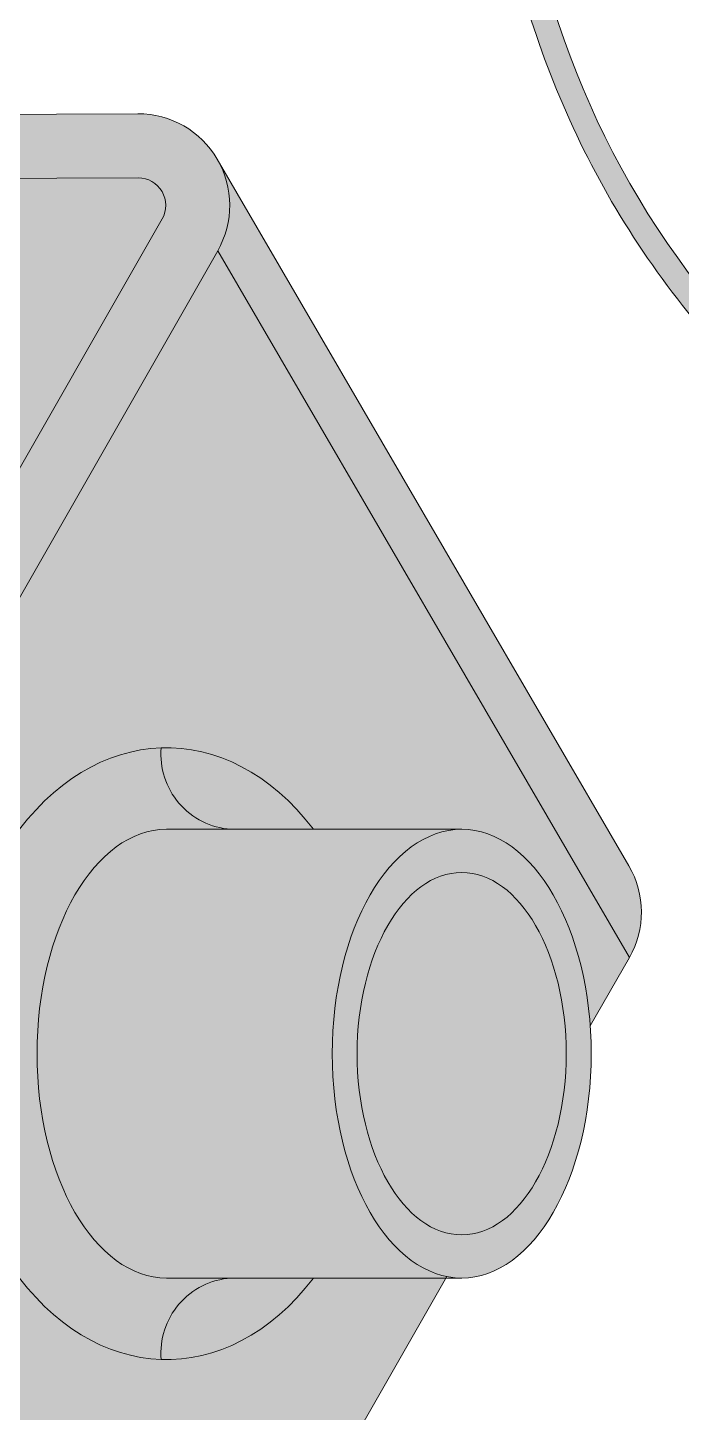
# Model space of a CAD drawing. Header units: metres. Extents: x -692 to 1029, y -233 to 3386.
# Drawn here: x 665.77 to 669.35, y 2818.63 to 2826.21 of the extents above; entities that cross this region are included whole.
import ezdxf

# ---------------------------------------------------------------- set-up
doc = ezdxf.new("R2010")
doc.units = ezdxf.units.M

# ---------------------------------------------------------------- blocks, each defined once
blk = doc.blocks.new('A$C1ecbb190')
at = {"lineweight": 0, "transparency": 33554687}
h = blk.add_hatch(color=254, dxfattribs=at)
edge = h.paths.add_edge_path()
edge.add_line((19.29033450337306, 12.24995667819076), (19.29033450337306, 12.18069906404844))
edge.add_spline(control_points=[(19.29033450337306, 12.18069906369738), (19.35203586777106, 12.16716856876883), (19.4132509930339, 12.15364075247317), (19.58842087020525, 12.11095482508244), (19.69934107746735, 12.07877046445901), (19.84912076445471, 12.01518902186444), (19.89460048141132, 11.99273660651716), (19.98141131367379, 11.94167245391873), (20.02271343781604, 11.91309016100467), (20.08572776420965, 11.86074562899148), (20.10891139962337, 11.8393608479887), (20.18821613278055, 11.75844629375024), (20.23883580841675, 11.69173837999369), (20.30297214730672, 11.57941354660079), (20.32318982519769, 11.53644648043201), (20.34724714895151, 11.47132452313008), (20.35422291096143, 11.44950566689067), (20.36594619753055, 11.40587766710814), (20.37067528053217, 11.38412377587838), (20.3811945214477, 11.32048920492207), (20.38404713978434, 11.27840007666646), (20.38194846644069, 11.15893146304188), (20.36871968974719, 11.08062264803948), (20.32371461089519, 10.92203378633531), (20.29193556418113, 10.84182513920359), (20.22054240854641, 10.69073333970573), (20.18232331587933, 10.61988113848247), (20.10096086450471, 10.47900342682897), (20.05783381583342, 10.4089210633424), (19.98214591654209, 10.28787825004156), (19.9495342642274, 10.23650829903181), (19.87544627704278, 10.12041945783176), (19.83400607009821, 10.05592760352192), (19.69405889620475, 9.836013003864537), (19.59831019153262, 9.681908235588708), (19.42743722983255, 9.36756122020779), (19.35230191077881, 9.207277836599133), (19.27218428411152, 8.972911328473401), (19.25224812044758, 8.90525337640338), (19.21889993496802, 8.767073442736091), (19.20556177528761, 8.696469012299076), (19.18486008819036, 8.545962323108142), (19.17817296238832, 8.465817714729837), (19.16840897138968, 8.155933265604745), (19.19424731346021, 7.920551977672858), (19.31174436487845, 7.459146968403275), (19.40342186792759, 7.233101795235143), (19.65298081650394, 6.813090032973832), (19.8109061305131, 6.619116642513745), (20.0825538143124, 6.383078264036612), (20.16898008771796, 6.318061739483255), (20.30739568885224, 6.229342585244467), (20.35499643995422, 6.201237147488882), (20.45310758294727, 6.148186510363303), (20.50366725434924, 6.123233601965694), (20.62204972442055, 6.070203834810854), (20.69061825563563, 6.04321641222532), (20.91413483675387, 5.966124987044623), (21.07385670061967, 5.927188885012129), (21.38803584530024, 5.880345164814571), (21.54247026660096, 5.872405218162839), (21.75651062383304, 5.886635535278856), (21.82444365932611, 5.895567523517911), (21.95311777456664, 5.922661891022017), (22.01387092723508, 5.940817643204355), (22.12618137439154, 5.98750519207988), (22.17777444233548, 6.016054203191288), (22.24458153595583, 6.066611353912776), (22.26448329850086, 6.083951923647419), (22.30125942852192, 6.121306030908272), (22.31815215834035, 6.14138731447747), (22.35532019629136, 6.193705704370132), (22.37355766816995, 6.227182590284883), (22.40699963994871, 6.307564971843021), (22.41994638814595, 6.355576398292214), (22.43802352734474, 6.467120204844832), (22.44081312199501, 6.531760820546424), (22.43462369181771, 6.684382946291407), (22.42232690020455, 6.774063427606052), (22.38108122934955, 6.980653969088053), (22.34907410230289, 7.099271815219254), (22.25696900930075, 7.398994959631636), (22.19069522043128, 7.583705248156093), (22.10057445516281, 7.841442305603323)], knot_values=[0, 0, 0, 0, 9.073057945925257, 9.073057945925257, 26.44567447676138, 26.44567447676138, 34.45252759541052, 34.45252759541052, 42.45938071405965, 42.45938071405965, 47.35713095074181, 47.35713095074181, 59.94805723818672, 59.94805723818672, 67.34855939598754, 67.34855939598754, 71.04881047488794, 71.04881047488794, 74.74906155378835, 74.74906155378835, 81.85335676903861, 81.85335676903861, 94.73450696495075, 94.73450696495075, 107.6156571608629, 107.6156571608629, 118.9684716686548, 118.9684716686548, 130.3212861764467, 130.3212861764467, 138.8381669254693, 138.8381669254693, 149.704568109084, 149.704568109084, 176.0471697259053, 176.0471697259053, 202.3897713427266, 202.3897713427266, 212.8188996798059, 212.8188996798059, 223.2480280168851, 223.2480280168851, 234.7228650798959, 234.7228650798959, 267.1749219031595, 267.1749219031595, 299.6269787264232, 299.6269787264232, 332.0790355496869, 332.0790355496869, 345.7552890915074, 345.7552890915074, 352.5934158624177, 352.5934158624177, 359.431542633328, 359.431542633328, 368.1982376255976, 368.1982376255976, 387.4997481471572, 387.4997481471572, 406.8012586687167, 406.8012586687167, 416.2971848494099, 416.2971848494099, 425.793111030103, 425.793111030103, 435.2890372107961, 435.2890372107961, 439.7058859138722, 439.7058859138722, 444.1227346169483, 444.1227346169483, 450.6038820537493, 450.6038820537493, 458.901648507263, 458.901648507263, 469.046633346315, 469.046633346315, 481.8780613937013, 481.8780613937013, 497.4828885742346, 497.4828885742346, 520.2826032805101, 520.2826032805101, 520.2826032805101, 520.2826032805101], degree=3, periodic=0)
edge.add_line((22.10057445516281, 7.841442305603323), (22.06107827055962, 7.74472714004105))
edge.add_spline(control_points=[(22.06107827081337, 7.744727139750012), (22.28593946929823, 7.117720048108367), (22.75703751172682, 5.804101623215956), (19.76702596714154, 5.963404906668984), (18.83510068776263, 8.567699496307796), (19.98183346953056, 10.09663582316853), (20.62285151710171, 11.25274680499115), (20.0872257198896, 12.07531684831656), (19.58147800495294, 12.18615217069691), (19.29033450337306, 12.24995667819076)], knot_values=[0, 0, 0, 0, 77.75284976528478, 162.8970028508391, 304.1183109576378, 392.2852581126454, 446.7097837307556, 478.2300157750214, 520.9920404752056, 520.9920404752056, 520.9920404752056, 520.9920404752056], degree=3, periodic=0)
h = blk.add_hatch(color=254, dxfattribs=at)
h.dxf.hatch_style = 1
edge = h.paths.add_edge_path(flags=16)
edge.add_ellipse((12.77174380250835, 5.739232015290781), major_axis=(-0.2705439784594101, -0.1576668728106093), ratio=0.5773502691896337, start_angle=45.00000000000076, end_angle=178.5850203329857)
edge.add_line((13.04445311315908, 5.892993712344833), (13.03993435873804, 5.900743893182607))
edge.add_ellipse((12.77174380250835, 5.739232015290781), major_axis=(-0.2705439784594101, -0.1576668728106093), ratio=0.5773502691896337, start_angle=181.4285227775322, end_angle=225.0000000000007)
edge.add_line((12.89868005420817, 5.961168446817737), (12.64420534540409, 5.960135105362497))
edge.add_line((12.64420534505507, 5.960135105171503), (12.73072587140632, 5.810277157215296))
edge.add_ellipse((12.77174380250835, 5.739232015290781), major_axis=(-0.1227636166500484, -0.07154384156821121), ratio=0.5773502691896326, start_angle=0, end_angle=269.86567386716945, ccw=False)
edge.add_ellipse((12.77174380250835, 5.739232015290781), major_axis=(-0.1227636166500484, -0.07154384156821121), ratio=0.5773502691896326, start_angle=269.8656738671694, end_angle=360, ccw=False)
edge.add_line((12.73072587128536, 5.810277157107066), (12.64420534493411, 5.960135105063273))
edge.add_line((12.64420534505507, 5.960135105171503), (12.17758357385264, 5.958240301143178))
edge.add_line((12.17758357354069, 5.958240301051774), (11.92371107244662, 5.514367437780493))
edge.add_line((11.92371107240569, 5.51436743775912), (12.64480755278214, 5.517295583427767))
h.paths.add_polyline_path([(12.4103423347085, 6.365197720566357), (12.30893093325744, 6.54084742049281), (11.1916722421854, 4.587422719994265, 0.5773502691823705), (11.41015118076461, 4.212530010023784), (16.76418973984369, 4.234271073737546, 0.267949192436905), (16.98063414647231, 4.360409947672451), (18.43751448007492, 6.907632047692005, 0.5773502691825015), (18.21903554191249, 7.282524757662486), (15.9838565255011, 7.273448400059351), (16.08479353382245, 7.098620373406902), (18.21974711610937, 7.107289747157665, -0.5773502691824226), (18.28540072282203, 6.994633311667712), (16.82852038921965, 4.447411212006045, -0.2679491924369657), (16.76347816630255, 4.409506084123223), (11.40943960686582, 4.387765020289862, -0.577350269182417), (11.34378600057016, 4.500421456018103)])
h = blk.add_hatch(color=254, dxfattribs=at)
h.dxf.hatch_style = 1
h.paths.add_polyline_path([(19.56506691684376, 4.972840567627372, 0.267949192415067), (19.56404965164324, 5.223356359758782), (18.43649721487418, 7.158147839465528, -0.2679491924151541), (18.43751448007492, 6.907632047692005)])
h = blk.add_hatch(color=254, dxfattribs=at)
h.dxf.hatch_style = 1
edge = h.paths.add_edge_path(flags=17)
edge.add_line((17.70547565062907, 5.980687329688408), (18.2854007228932, 6.994633311541293))
edge.add_arc((18.22005280782832, 7.032008965411478), 0.07528140227286044, -29.76734116588745, 90.23265883287786)
edge.add_line((18.21974711610937, 7.107289747157665), (16.08479353405414, 7.098620373270933))
edge.add_line((16.08479353382245, 7.098620373406902), (16.76900911533448, 5.91352422281625))
edge.add_ellipse((16.85744291939386, 5.755822752037602), major_axis=(-0.2705439784594103, -0.1576668728106091), ratio=0.5773502691896344, start_angle=224.9999999999997, end_angle=269.45126291863266, ccw=False)
edge.add_line((16.98437917073625, 5.977759184279876), (17.70547565111269, 5.980687329948523))
h = blk.add_hatch(color=254, dxfattribs=at)
h.dxf.hatch_style = 1
edge = h.paths.add_edge_path()
edge.add_ellipse((18.29741497280293, 4.709573938527683), major_axis=(3.260112577317073e-12, 0.8374180769355066), ratio=0.7071067811865477, start_angle=-42.81439945882403, end_angle=1.4345845828103734, ccw=False)
edge.add_line((18.69985124453001, 5.323869577327059), (19.09267503039518, 5.323869577141977))
edge.add_ellipse((19.10588321181194, 4.709573938765971), major_axis=(2.391348799895941e-12, 0.6142956387197078), ratio=0.5773502691896263, start_angle=277.0866609367364, end_angle=533.4519032530496, ccw=False)
edge.add_line((19.45783757664822, 4.785359866538329), (19.56506691748427, 4.972840567926141))
edge.add_line((19.56506691684376, 4.972840567627372), (18.43751448027319, 6.907632047136758))
edge.add_line((18.43751448007492, 6.907632047692005), (16.9806341465694, 4.360409947812968))
edge.add_line((16.98063414647231, 4.360409947672451), (18.10818658304288, 2.425618468163066))
edge.add_line((18.10818658359904, 2.425618468203993), (19.06314633062289, 4.095278299689653))
edge.add_line((19.06314633061538, 4.095278299727852), (18.69985124414211, 4.095278299912934))
edge.add_ellipse((18.29741497280293, 4.709573938527683), major_axis=(3.260112577317073e-12, 0.8374180769355066), ratio=0.7071067811865477, start_angle=178.5654154171807, end_angle=222.8143994588241, ccw=False)
edge.add_ellipse((18.29741497280293, 4.709573938527683), major_axis=(3.260112577317073e-12, 0.8374180769355066), ratio=0.7071067811865477, start_angle=1.4345845828103734, end_angle=178.5654154171807, ccw=False)
h = blk.add_hatch(color=254, dxfattribs=at)
h.dxf.hatch_style = 1
edge = h.paths.add_edge_path()
edge.add_ellipse((18.29741497280293, 4.709573938527683), major_axis=(3.260112577317073e-12, 0.8374180769355066), ratio=0.7071067811865477, start_angle=1.434584582810338, end_angle=178.5654154171806)
edge.add_arc((18.48806023242128, 3.889582955995138), 0.2061856495012553, 93.95210221745248, 184.7753055223468, ccw=False)
edge.add_line((18.47384940000438, 4.095278299727852), (18.29741497360192, 4.095278299820166))
edge.add_ellipse((18.29741497280293, 4.709573938527683), major_axis=(2.391348799895941e-12, 0.6142956387197078), ratio=0.5773502691896263, start_angle=0, end_angle=180, ccw=False)
edge.add_line((18.29741497351779, 5.323869576969628), (18.47384939992025, 5.323869576877314))
edge.add_arc((18.48806023242128, 5.529564920464054), 0.2061856495012554, 175.2246944768976, 266.04789777762636, ccw=False)
h = blk.add_hatch(color=254, dxfattribs=at)
h.dxf.hatch_style = 1
edge = h.paths.add_edge_path()
edge.add_line((18.47384939964672, 5.323869577207915), (18.69985124398363, 5.323869577022833))
edge.add_ellipse((18.29741497280293, 4.709573938527683), major_axis=(3.260112577317073e-12, 0.8374180769355066), ratio=0.7071067811865477, start_angle=-42.81439945882407, end_angle=1.434584582810338)
edge.add_arc((18.48806023242128, 5.529564920464054), 0.2061856495012554, 175.2246944768976, 266.0478977776264)
h = blk.add_hatch(color=254, dxfattribs=at)
h.dxf.hatch_style = 1
edge = h.paths.add_edge_path()
edge.add_line((19.06314633061538, 4.095278299727852), (19.06543834143099, 4.09928567129873))
edge.add_ellipse((19.10588321181194, 4.709573938765971), major_axis=(2.391348799895941e-12, 0.6142956387197078), ratio=0.5773502691896263, start_angle=277.0866609367364, end_angle=533.4519032530496, ccw=False)
edge.add_line((19.09267503031151, 5.323869577088772), (18.29741497389182, 5.323869577088772))
edge.add_ellipse((18.29741497280293, 4.709573938527683), major_axis=(2.391348799895941e-12, 0.6142956387197078), ratio=0.5773502691896263, start_angle=0, end_angle=180)
edge.add_line((18.29741497351779, 4.095278299489564), (19.06314633054558, 4.095278299397251))
h = blk.add_hatch(color=254, dxfattribs=at)
h.dxf.hatch_style = 1
edge = h.paths.add_edge_path(flags=17)
edge.add_ellipse((19.10588321181194, 4.709573938765971), major_axis=(2.391348799895941e-12, 0.6142956387197078), ratio=0.5773502691896263, start_angle=173.4519032530496, end_angle=277.0866609367364)
edge.add_ellipse((19.10588321181194, 4.709573938765971), major_axis=(2.391348799895941e-12, 0.6142956387197078), ratio=0.5773502691896263, start_angle=277.0866609367364, end_angle=533.4519032530495)
h = blk.add_hatch(color=254, dxfattribs=at)
h.dxf.hatch_style = 1
edge = h.paths.add_edge_path()
edge.add_ellipse((18.29741497280293, 4.709573938527683), major_axis=(3.260112577317073e-12, 0.8374180769355066), ratio=0.7071067811865477, start_angle=178.5654154171806, end_angle=222.8143994588241)
edge.add_line((18.69985124417212, 4.095278300085738), (18.47384939983522, 4.09527830027082))
edge.add_arc((18.48806023242128, 3.889582955995138), 0.2061856495012553, 93.95210221745245, 184.7753055223468)
for points in [[(12.6485525754299, 7.134644819775076), (11.1916722421854, 4.587422719994265, 0.5773502691824677), (11.41015118076461, 4.212530010023784), (16.76418973984369, 4.234271073737546, 0.2679491924368764), (16.98063414647231, 4.360409947672451), (18.43751448007492, 6.907632047692005, 0.5773502691824679), (18.21903554191249, 7.282524757662486), (12.8649969831913, 7.260783694186557, 0.2679491924368766)], [(12.80066633381512, 7.047643555798913), (11.34378600057016, 4.500421456018103, 0.5773502691824599), (11.40943960686582, 4.387765020289862), (16.76347816630255, 4.409506084123223, 0.2679491924368759), (16.82852038921965, 4.447411212006045), (18.28540072282203, 6.994633311667712, 0.5773502691824639), (18.21974711610937, 7.107289747157665), (12.86570855708965, 7.085548683205161, 0.2679491924368759)]]:
    blk.add_lwpolyline(points, format="xyb", close=True, dxfattribs=at)
for points in [[(18.43649721487418, 7.158147839465528), (19.56404965164324, 5.223356359758782, -0.2679491924311221), (19.56506691684376, 4.972840567627372), (19.45783757664822, 4.785359866538329)], [(11.19268950851824, 4.336906927982), (12.32024194451265, 2.402115447917367, 0.267949192425369), (12.53770361753368, 2.277738529840008), (17.89174217732807, 2.299479593911656, 0.2679491924368764), (18.10818658359904, 2.425618468203993), (19.06543834134004, 4.099285671391954)]]:
    blk.add_lwpolyline(points, format="xyb", dxfattribs=at)
for points in [[(18.43751448007492, 6.907632047692005), (19.56506691684376, 4.972840567627372)], [(18.29741497351779, 5.323869576969628), (19.10588321181194, 5.323869576969628)], [(18.29741497351779, 4.095278299489564), (19.10588321181194, 4.095278299727852)]]:
    blk.add_lwpolyline(points, dxfattribs=at)
for centre, start, end in [((18.48806023242128, 5.529564920464054), 175.2246935233214, 266.0478950245912), ((18.48806023242128, 3.889582955995138), 93.95210518515455, 184.7753094053292)]:
    blk.add_arc(centre, 0.2061856495012496, start, end, dxfattribs=at)
for major_axis, ratio, start_param, end_param in [((3.259973119192529e-12, 0.8374180769355065), 0.7071067811865476, -0.7472522378205584, 3.888844891410352), ((2.391485200928344e-12, 0.6142956387197072), 0.5773502691896262, 0, 3.141592653589793)]:
    blk.add_ellipse((18.29741496714018, 4.709573939719576), major_axis=major_axis, ratio=ratio, start_param=start_param, end_param=end_param, dxfattribs=at)
for major_axis, ratio in [((2.391485200928344e-12, 0.6142956387197072), 0.5773502691896262), ((1.931286859600032e-12, 0.4960996324624756), 0.5773502691896253)]:
    blk.add_ellipse((19.10588320430179, 4.709573934236232), major_axis=major_axis, ratio=ratio, dxfattribs=at)
blk.add_spline([(22.0610782707538, 7.744727139630868), (22.2634528936353, 6.182424714961599), (20.53834192790646, 6.182424715438174), (19.28679083164593, 8.755481531420173), (20.09860776140385, 10.3467140640405), (20.43686482145449, 11.39625041762883), (20.09860776140385, 11.93794659654168), (19.29033450337306, 12.24995667807161)], degree=3, dxfattribs=at)
blk.add_open_spline([(22.10057445504322, 7.841442305603323), (22.19069522031214, 7.583705248156093), (22.25696900918138, 7.398994959631636), (22.34907410230289, 7.099271815219254), (22.38108122934955, 6.980653968968909), (22.42232690008541, 6.774063427486908), (22.43462369175813, 6.684382946291407), (22.44081312199501, 6.531760820546424), (22.43802352734474, 6.467120204725688), (22.41994638802657, 6.355576398172161), (22.40699963982956, 6.307564971842567), (22.37355766816995, 6.227182590165739), (22.35532019623179, 6.193705704250988), (22.31815215834035, 6.141387314358326), (22.30125942852192, 6.121306030788219), (22.26448329838172, 6.083951923647419), (22.24458153595583, 6.066611353912776), (22.17777444221633, 6.016054203191288), (22.12618137439154, 5.987505191960736), (22.01387092711593, 5.940817643084301), (21.95311777450706, 5.922661890902873), (21.82444365932611, 5.895567523398768), (21.75651062377347, 5.886635535278856), (21.54247026660096, 5.872405218162839), (21.38803584530024, 5.880345164695427), (21.07385670061967, 5.927188885012129), (20.91413483675387, 5.966124987044623), (20.69061825551648, 6.04321641222532), (20.62204972430163, 6.070203834691711), (20.50366725434924, 6.123233601965694), (20.45310758288792, 6.148186510243704), (20.35499643995422, 6.201237147369739), (20.3073956887331, 6.229342585125323), (20.16898008759881, 6.318061739364111), (20.08255381419326, 6.383078263917469), (19.8109061305131, 6.619116642394602), (19.65298081650394, 6.813090032854689), (19.40342186780822, 7.233101795115999), (19.31174436481842, 7.459146968284131), (19.19424731346021, 7.920551977672858), (19.16840897127054, 8.155933265604745), (19.17817296238832, 8.465817714610694), (19.18486008807076, 8.545962323108142), (19.20556177528761, 8.696469012179932), (19.21889993496802, 8.767073442736091), (19.25224812032843, 8.905253376284236), (19.27218428399215, 8.972911328354257), (19.35230191077881, 9.207277836480444), (19.42743722983255, 9.367561220088646), (19.59831019141325, 9.681908235468654), (19.69405889608515, 9.836013003864082), (19.83400607009821, 10.05592760340278), (19.87544627704278, 10.12041945771261), (19.94953426416782, 10.23650829891267), (19.9821459164823, 10.28787824992241), (20.05783381577385, 10.40892106322326), (20.10096086450471, 10.47900342682897), (20.18232331587933, 10.61988113836333), (20.22054240854641, 10.69073333970528), (20.29193556406153, 10.84182513908445), (20.32371461077582, 10.92203378633531), (20.36871968962805, 11.08062264791943), (20.38194846638135, 11.15893146304188), (20.38404713966497, 11.27840007654731), (20.3811945213879, 11.32048920480293), (20.37067528047214, 11.38412377575924), (20.36594619741095, 11.40587766710814), (20.3542229109014, 11.44950566689067), (20.34724714889194, 11.47132452301003), (20.32318982507877, 11.53644648031286), (20.30297214718712, 11.57941354648165), (20.23883580829761, 11.69173837999324), (20.18821613278055, 11.75844629375024), (20.10891139956379, 11.83936084786956), (20.08572776420965, 11.86074562899148), (20.02271343775647, 11.91309016088553), (19.98141131355419, 11.94167245379958), (19.89460048135174, 11.99273660639801), (19.84912076439514, 12.0151890217453), (19.69934107734821, 12.07877046445901), (19.58842087020525, 12.11095482508244), (19.4132509930339, 12.15364075235402), (19.35203586771149, 12.16716856864969), (19.29033450337306, 12.18069906357823)], degree=3, knots=[0, 0, 0, 0, 22.79971470627554, 22.79971470627554, 38.40454188680883, 38.40454188680883, 51.23596993419511, 51.23596993419511, 61.38095477324707, 61.38095477324707, 69.67872122676083, 69.67872122676083, 76.15986866356177, 76.15986866356177, 80.5767173666379, 80.5767173666379, 84.99356606971402, 84.99356606971402, 94.48949225040712, 94.48949225040712, 103.9854184311002, 103.9854184311002, 113.4813446117934, 113.4813446117934, 132.7828551333529, 132.7828551333529, 152.0843656549125, 152.0843656549125, 160.8510606471821, 160.8510606471821, 167.6891874180924, 167.6891874180924, 174.5273141890027, 174.5273141890027, 188.2035677308232, 188.2035677308232, 220.6556245540869, 220.6556245540869, 253.1076813773505, 253.1076813773505, 285.5597382006142, 285.5597382006142, 297.034575263625, 297.034575263625, 307.4637036007042, 307.4637036007042, 317.8928319377835, 317.8928319377835, 344.2354335546048, 344.2354335546048, 370.5780351714261, 370.5780351714261, 381.4444363550408, 381.4444363550408, 389.9613171040634, 389.9613171040634, 401.3141316118553, 401.3141316118553, 412.6669461196472, 412.6669461196472, 425.5480963155593, 425.5480963155593, 438.4292465114715, 438.4292465114715, 445.5335417267218, 445.5335417267218, 449.2337928056222, 449.2337928056222, 452.9340438845226, 452.9340438845226, 460.3345460423234, 460.3345460423234, 472.9254723297683, 472.9254723297683, 477.8232225664505, 477.8232225664505, 485.8300756850996, 485.8300756850996, 493.8369288037487, 493.8369288037487, 511.2095453345848, 511.2095453345848, 520.2826032805101, 520.2826032805101, 520.2826032805101, 520.2826032805101], dxfattribs=at)

msp = doc.modelspace()

# ---------------------------------------------------------------- block references
at = {"xscale": 2, "yscale": 2}
msp.add_blockref('A$C1ecbb190', (629.9317269745331, 2811.173550778261), dxfattribs=at)

doc.saveas('drawing.dxf')
